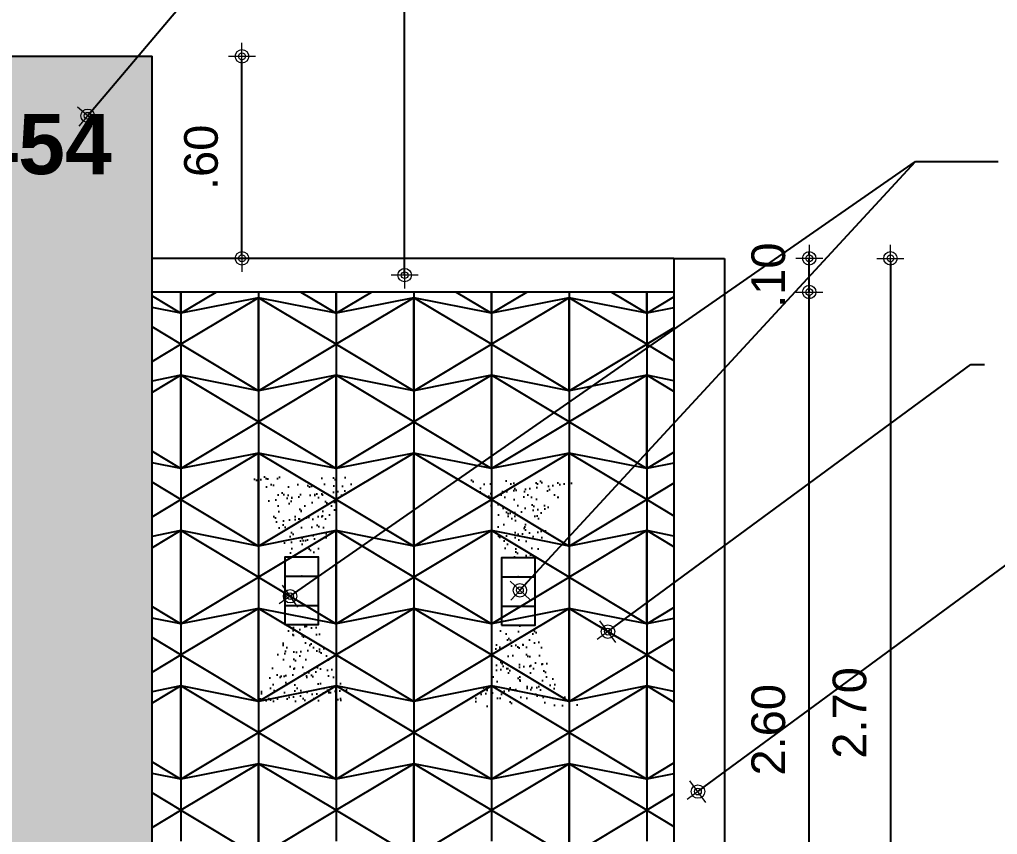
# Model space of a CAD drawing. Header units: millimetres. Extents: x 1540 to 1603, y 509.1 to 598.2.
# Drawn here: x 1582.429 to 1585.334, y 533.625 to 536.045 of the extents above; entities that cross this region are included whole.
import ezdxf

# ---------------------------------------------------------------- set-up
doc = ezdxf.new("R2010")
doc.units = ezdxf.units.MM
doc.linetypes.add('CONTINU', pattern=[0])
for name, color, linetype in [('0-COTAS', 8, 'Continuous'), ('A-PEN-B', 5, 'Continuous'), ('A-PEN-C', 4, 'Continuous'), ('PORTAS', 3, 'Continuous'), ('TEXTO', 3, 'Continuous')]:
    doc.layers.add(name, color=color, linetype=linetype)
doc.layers.add('COTAS', color=53, linetype='Continuous', lineweight=9)
doc.styles.add('ARIAL', font='arial.ttf', dxfattribs={"height": 2})
doc.styles.add('CARIMBO_DADOS', font='arial.ttf', dxfattribs={"height": 0.1})
doc.dimstyles.new('COTAS_EXTERNAS', dxfattribs={"dimtxt": 0.1, "dimasz": 0.01, "dimexe": 0, "dimexo": 0, "dimgap": 0.07, "dimtad": 1, "dimzin": 5, "dimdsep": 46, "dimtxsty": 'CARIMBO_DADOS', "dimblk1": 'CIRCULOS', "dimblk2": 'CIRCULOS', "dimsah": 1, "dimcen": 0, "dimse1": 1, "dimse2": 1, "dimclrd": 8, "dimclre": 8, "dimclrt": 230, "dimadec": 0, "dimazin": 0, "dimtfac": 100, "dimtix": 1, "dimtmove": 2, "dimatfit": 3, "dimldrblk": 'CIRCULOS', "dimfxl": 1, "dimtolj": 1, "dimtzin": 5, "dimarcsym": 0})
doc.dimstyles.get("Standard").update_dxf_attribs({"dimtxt": 0.18, "dimasz": 0.18, "dimexe": 0.18, "dimexo": 0.0625, "dimgap": 0.09, "dimtad": 0, "dimtih": 1, "dimtoh": 1, "dimdec": 4, "dimzin": 0, "dimdsep": 46, "dimtxsty": 'Standard', "dimcen": 0.09, "dimadec": 0, "dimazin": 0, "dimtfac": 1, "dimtdec": 4, "dimtofl": 0, "dimtmove": 0, "dimatfit": 3, "dimfxl": 1, "dimtolj": 1, "dimtzin": 0, "dimarcsym": 0})

# ---------------------------------------------------------------- blocks, each defined once
blk = doc.blocks.new('CIRCULOS')
at = {"layer": 'COTAS'}
for p, q in [((0, 4), (0, -4)), ((-4, 0), (4, 0))]:
    blk.add_line(p, q, dxfattribs=at)
for radius in [2, 1]:
    blk.add_circle((0, 0), radius, dxfattribs=at)
blk = doc.blocks.new('*D932')
at = {"layer": '0-COTAS', "color": 8, "lineweight": -2}
blk.add_line((1584.7749, 532.646), (1584.7749, 535.226), dxfattribs=at)
at = {"layer": 'Defpoints', "color": 0}
for p in [(1584.3729, 535.236), (1584.7749, 535.236), (1584.5229, 532.636)]:
    blk.add_point(p, dxfattribs=at)
at = {"layer": '0-COTAS', "color": 8, "lineweight": -2, "xscale": 0.01, "yscale": 0.01, "zscale": 0.01}
for p, rotation in [((1584.7749, 535.236), 90), ((1584.7749, 532.636), 270)]:
    blk.add_blockref('CIRCULOS', p, dxfattribs=dict(at, rotation=rotation))
at = {"layer": '0-COTAS', "color": 230, "insert": (1584.6539, 533.936), "char_height": 0.1, "attachment_point": 5, "rotation": 90, "style": 'CARIMBO_DADOS'}
blk.add_mtext('\\A1;2.60', dxfattribs=at)
blk = doc.blocks.new('*D933')
at = {"layer": '0-COTAS', "color": 8, "lineweight": -2}
for p, q in [((1584.7749, 535.346), (1584.7749, 535.356)), ((1584.7749, 535.236), (1584.7749, 535.336)), ((1584.7749, 535.226), (1584.7749, 535.216))]:
    blk.add_line(p, q, dxfattribs=at)
at = {"layer": 'Defpoints', "color": 0}
for p in [(1584.5229, 535.336), (1584.7749, 535.336), (1584.3729, 535.236)]:
    blk.add_point(p, dxfattribs=at)
at = {"layer": '0-COTAS', "color": 8, "lineweight": -2, "xscale": 0.01, "yscale": 0.01, "zscale": 0.01}
for p, rotation in [((1584.7749, 535.336), 270), ((1584.7749, 535.236), 90)]:
    blk.add_blockref('CIRCULOS', p, dxfattribs=dict(at, rotation=rotation))
at = {"layer": '0-COTAS', "color": 230, "insert": (1584.6539, 535.286), "char_height": 0.1, "attachment_point": 5, "rotation": 90, "style": 'CARIMBO_DADOS'}
blk.add_mtext('\\A1;.10', dxfattribs=at)
blk = doc.blocks.new('*D934')
at = {"layer": '0-COTAS', "color": 8, "lineweight": -2}
blk.add_line((1585.0161, 535.326), (1585.0161, 532.646), dxfattribs=at)
at = {"layer": 'Defpoints', "color": 0}
for p in [(1584.5229, 535.336), (1584.5229, 532.636), (1585.0161, 532.636)]:
    blk.add_point(p, dxfattribs=at)
at = {"layer": '0-COTAS', "color": 8, "lineweight": -2, "xscale": 0.01, "yscale": 0.01, "zscale": 0.01}
for p, rotation in [((1585.0161, 535.336), 90), ((1585.0161, 532.636), 270)]:
    blk.add_blockref('CIRCULOS', p, dxfattribs=dict(at, rotation=rotation))
at = {"layer": '0-COTAS', "color": 230, "insert": (1584.8951, 533.986), "char_height": 0.1, "attachment_point": 5, "rotation": 90, "style": 'CARIMBO_DADOS'}
blk.add_mtext('\\A1;2.70', dxfattribs=at)
blk = doc.blocks.new('dfdfd')
at = {"layer": 'A-PEN-C'}
h = blk.add_hatch(dxfattribs=at)
h.set_pattern_fill('AR-SAND', color=6, scale=0.001, style=0)
h.set_pattern_definition([(37.5, (3765.25792, 330.107293), (-0.0016, 0.0489413), [0, -0.038608, 0, -0.04318, 0, -0.041275]), (7.5, (3765.25792, 330.10729), (0.0449523, 0.0716825), [0, -0.020828, 0, -0.034798, 0, -0.013335]), (327.5, (3765.226678, 330.107293), (0.0790992, 0.0001437), [0, -0.0127, 0, -0.04572, 0, -0.05969]), (317.5, (3765.22668, 330.10729), (0.0763556, 0.022293), [0, -0.00635, 0, -0.029972, 0, -0.03429])])
h.paths.add_polyline_path([(3765.5235, 330.7225), (3765.5893, 330.793), (3765.4178, 330.7836), (3765.2979, 330.793), (3765.2579, 330.793), (3765.312, 330.7038), (3765.3559, 330.5501), (3765.4559, 330.5501)])
h.paths.add_polyline_path([(3765.4559, 330.3501), (3765.3559, 330.3501), (3765.312, 330.1965), (3765.2579, 330.1073), (3765.2979, 330.1073), (3765.4178, 330.1167), (3765.5893, 330.1073), (3765.5235, 330.1777)])
blk.add_point((3765.4059, 330.4936), dxfattribs=at)
at = {"layer": 'PORTAS'}
for p, q in [((3765.3559, 330.4936), (3765.4559, 330.4936)), ((3765.3559, 330.4067), (3765.4559, 330.4067))]:
    blk.add_line(p, q, dxfattribs=at)
blk.add_lwpolyline([(3765.3559, 330.3501), (3765.4559, 330.3501), (3765.4559, 330.5501), (3765.3559, 330.5501)], close=True, dxfattribs=at)
blk = doc.blocks.new('*D942')
at = {"layer": '0-COTAS', "color": 8, "lineweight": -2}
blk.add_line((1583.09, 535.346), (1583.09, 535.926), dxfattribs=at)
at = {"layer": 'Defpoints', "color": 0}
for p in [(1582.8229, 535.936), (1583.09, 535.936), (1582.8229, 535.336)]:
    blk.add_point(p, dxfattribs=at)
at = {"layer": '0-COTAS', "color": 8, "lineweight": -2, "xscale": 0.01, "yscale": 0.01, "zscale": 0.01}
for p, rotation in [((1583.09, 535.936), 90), ((1583.09, 535.336), 270)]:
    blk.add_blockref('CIRCULOS', p, dxfattribs=dict(at, rotation=rotation))
at = {"layer": '0-COTAS', "color": 230, "insert": (1582.9689, 535.636), "char_height": 0.1, "attachment_point": 5, "rotation": 90, "style": 'CARIMBO_DADOS'}
blk.add_mtext('\\A1;.60', dxfattribs=at)

msp = doc.modelspace()

# ---------------------------------------------------------------- hatches: boundary and pattern name
at = {"layer": 'A-PEN-C'}
h = msp.add_hatch(dxfattribs=at)
h.set_pattern_fill('AR-SAND', color=8, scale=0.002, style=0)
h.paths.add_polyline_path([(1582.8229, 535.936), (1577.5229, 535.936), (1577.5229, 534.936), (1578.1229, 534.936), (1578.1229, 535.336), (1582.2229, 535.336), (1582.2229, 534.836), (1582.2229, 532.636), (1582.8229, 532.636)])
h.paths.add_polyline_path([(1578.1229, 534.836), (1577.5229, 534.836), (1577.5229, 532.636), (1578.1229, 532.636)], flags=17)

# ---------------------------------------------------------------- linework, layer by layer
at = {"color": 8, "linetype": 'CONTINU'}
for p, q in [((1582.8229, 535.2244), (1582.9085, 535.1731)), ((1582.9085, 535.1731), (1583.0133, 535.236)), ((1583.1391, 535.2192), (1582.9085, 535.0808)), ((1583.1391, 535.2192), (1582.9085, 535.1731)), ((1583.1391, 535.236), (1583.1391, 535.2192)), ((1583.3698, 535.0808), (1583.1391, 535.2192)), ((1583.265, 535.236), (1583.3698, 535.1731)), ((1583.3698, 535.1731), (1583.4746, 535.236)), ((1583.6004, 535.2192), (1583.3698, 535.0808)), ((1583.6004, 535.236), (1583.6004, 535.2192)), ((1583.8311, 535.0808), (1583.6004, 535.2192)), ((1583.7263, 535.236), (1583.8311, 535.1731)), ((1583.8311, 535.1731), (1583.9359, 535.236)), ((1584.0617, 535.2192), (1583.8311, 535.0808)), ((1584.0617, 535.236), (1584.0617, 535.2192)), ((1584.2924, 535.0808), (1584.0617, 535.2192)), ((1584.2924, 535.1731), (1584.0617, 535.2192)), ((1584.1876, 535.236), (1584.2924, 535.1731)), ((1584.2924, 535.1731), (1584.3729, 535.2214)), ((1582.9085, 535.1731), (1582.8229, 535.1902)), ((1584.3729, 535.1892), (1584.2924, 535.1731)), ((1582.9085, 535.1731), (1582.9085, 534.9886)), ((1583.3698, 535.1731), (1583.3698, 534.9886)), ((1583.8311, 535.1731), (1583.8311, 534.9886)), ((1584.2924, 535.1731), (1584.2924, 534.9886)), ((1582.9085, 535.0808), (1582.8229, 535.1322)), ((1584.3729, 535.1292), (1584.2924, 535.0808)), ((1582.8229, 535.0295), (1582.9085, 535.0808)), ((1582.9085, 535.0808), (1583.1391, 534.9424)), ((1583.1391, 534.9424), (1583.3698, 535.0808)), ((1583.3698, 535.0808), (1583.6004, 534.9424)), ((1583.6004, 534.9424), (1583.8311, 535.0808)), ((1583.8311, 535.0808), (1584.0617, 534.9424)), ((1584.0617, 534.9424), (1584.2924, 535.0808)), ((1584.2924, 535.0808), (1584.3729, 535.0325)), ((1582.9085, 534.9886), (1582.8229, 534.9373)), ((1582.9085, 534.9886), (1582.8229, 534.9715)), ((1583.1391, 534.8502), (1582.9085, 534.9886)), ((1583.1391, 534.9424), (1582.9085, 534.9886)), ((1583.3698, 534.9886), (1583.1391, 534.8502)), ((1583.6004, 534.8502), (1583.3698, 534.9886)), ((1583.8311, 534.9886), (1583.6004, 534.8502)), ((1584.0617, 534.8502), (1583.8311, 534.9886)), ((1584.2924, 534.9886), (1584.0617, 534.8502)), ((1584.2924, 534.9886), (1584.0617, 534.9424)), ((1584.3729, 534.9402), (1584.2924, 534.9886)), ((1584.3729, 534.9725), (1584.2924, 534.9886)), ((1583.1391, 534.9424), (1583.1391, 534.7579)), ((1583.6004, 534.9424), (1583.6004, 534.7579)), ((1584.0617, 534.9424), (1584.0617, 534.7579)), ((1582.9085, 534.7118), (1583.1391, 534.8502)), ((1583.1391, 534.8502), (1583.3698, 534.7118)), ((1583.3698, 534.7118), (1583.6004, 534.8502)), ((1583.6004, 534.8502), (1583.8311, 534.7118)), ((1583.8311, 534.7118), (1584.0617, 534.8502)), ((1584.0617, 534.8502), (1584.2924, 534.7118)), ((1582.8229, 534.7631), (1582.9085, 534.7118)), ((1583.1391, 534.7579), (1582.9085, 534.6195)), ((1583.1391, 534.7579), (1582.9085, 534.7118)), ((1583.3698, 534.6195), (1583.1391, 534.7579)), ((1583.6004, 534.7579), (1583.3698, 534.6195)), ((1583.8311, 534.6195), (1583.6004, 534.7579)), ((1584.0617, 534.7579), (1583.8311, 534.6195)), ((1584.2924, 534.6195), (1584.0617, 534.7579)), ((1584.2924, 534.7118), (1584.0617, 534.7579)), ((1584.2924, 534.7118), (1584.3729, 534.7601)), ((1582.9085, 534.7118), (1582.8229, 534.7289)), ((1584.3729, 534.7279), (1584.2924, 534.7118)), ((1582.9085, 534.7118), (1582.9085, 534.5273)), ((1583.3698, 534.7118), (1583.3698, 534.5273)), ((1583.8311, 534.7118), (1583.8311, 534.5273)), ((1584.2924, 534.7118), (1584.2924, 534.5273)), ((1582.9085, 534.6195), (1582.8229, 534.6709)), ((1584.3729, 534.6679), (1584.2924, 534.6195)), ((1582.8229, 534.5682), (1582.9085, 534.6195)), ((1582.9085, 534.6195), (1583.1391, 534.4811)), ((1583.1391, 534.4811), (1583.3698, 534.6195)), ((1583.3698, 534.6195), (1583.6004, 534.4811)), ((1583.6004, 534.4811), (1583.8311, 534.6195)), ((1583.8311, 534.6195), (1584.0617, 534.4811)), ((1584.0617, 534.4811), (1584.2924, 534.6195)), ((1584.2924, 534.6195), (1584.3729, 534.5712)), ((1582.9085, 534.5273), (1582.8229, 534.476)), ((1582.9085, 534.5273), (1582.8229, 534.5102)), ((1583.1391, 534.3889), (1582.9085, 534.5273)), ((1583.1391, 534.4811), (1582.9085, 534.5273)), ((1583.3698, 534.5273), (1583.1391, 534.3889)), ((1583.6004, 534.3889), (1583.3698, 534.5273)), ((1583.8311, 534.5273), (1583.6004, 534.3889)), ((1584.0617, 534.3889), (1583.8311, 534.5273)), ((1584.2924, 534.5273), (1584.0617, 534.3889)), ((1584.2924, 534.5273), (1584.0617, 534.4811)), ((1584.3729, 534.4789), (1584.2924, 534.5273)), ((1584.3729, 534.5112), (1584.2924, 534.5273)), ((1583.1391, 534.4811), (1583.1391, 534.2966)), ((1583.6004, 534.4811), (1583.6004, 534.2966)), ((1584.0617, 534.4811), (1584.0617, 534.2966)), ((1582.9085, 534.2505), (1583.1391, 534.3889)), ((1583.1391, 534.3889), (1583.3698, 534.2505)), ((1583.3698, 534.2505), (1583.6004, 534.3889)), ((1583.6004, 534.3889), (1583.8311, 534.2505)), ((1583.8311, 534.2505), (1584.0617, 534.3889)), ((1584.0617, 534.3889), (1584.2924, 534.2505)), ((1582.8229, 534.3018), (1582.9085, 534.2505)), ((1583.1391, 534.2966), (1582.9085, 534.1582)), ((1583.1391, 534.2966), (1582.9085, 534.2505)), ((1583.3698, 534.1582), (1583.1391, 534.2966)), ((1583.6004, 534.2966), (1583.3698, 534.1582)), ((1583.8311, 534.1582), (1583.6004, 534.2966)), ((1584.0617, 534.2966), (1583.8311, 534.1582)), ((1584.2924, 534.1582), (1584.0617, 534.2966)), ((1584.2924, 534.2505), (1584.0617, 534.2966)), ((1584.2924, 534.2505), (1584.3729, 534.2989)), ((1582.9085, 534.2505), (1582.8229, 534.2676)), ((1584.3729, 534.2666), (1584.2924, 534.2505)), ((1582.9085, 534.2505), (1582.9085, 534.066)), ((1583.3698, 534.2505), (1583.3698, 534.066)), ((1583.8311, 534.2505), (1583.8311, 534.066)), ((1584.2924, 534.2505), (1584.2924, 534.066)), ((1582.9085, 534.1582), (1582.8229, 534.2096)), ((1584.3729, 534.2066), (1584.2924, 534.1582)), ((1582.8229, 534.1069), (1582.9085, 534.1582)), ((1582.9085, 534.1582), (1583.1391, 534.0199)), ((1583.1391, 534.0199), (1583.3698, 534.1582)), ((1583.3698, 534.1582), (1583.6004, 534.0199)), ((1583.6004, 534.0199), (1583.8311, 534.1582)), ((1583.8311, 534.1582), (1584.0617, 534.0199)), ((1584.0617, 534.0199), (1584.2924, 534.1582)), ((1584.2924, 534.1582), (1584.3729, 534.1099)), ((1582.9085, 534.066), (1582.8229, 534.0147)), ((1582.9085, 534.066), (1582.8229, 534.0489)), ((1583.1391, 533.9276), (1582.9085, 534.066)), ((1583.1391, 534.0199), (1582.9085, 534.066)), ((1583.3698, 534.066), (1583.1391, 533.9276)), ((1583.6004, 533.9276), (1583.3698, 534.066)), ((1583.8311, 534.066), (1583.6004, 533.9276)), ((1584.0617, 533.9276), (1583.8311, 534.066)), ((1584.2924, 534.066), (1584.0617, 533.9276)), ((1584.2924, 534.066), (1584.0617, 534.0199)), ((1584.3729, 534.0176), (1584.2924, 534.066)), ((1584.3729, 534.0499), (1584.2924, 534.066)), ((1583.1391, 534.0199), (1583.1391, 533.8353)), ((1583.6004, 534.0199), (1583.6004, 533.8353)), ((1584.0617, 534.0199), (1584.0617, 533.8353)), ((1582.9085, 533.7892), (1583.1391, 533.9276)), ((1583.1391, 533.9276), (1583.3698, 533.7892)), ((1583.3698, 533.7892), (1583.6004, 533.9276)), ((1583.6004, 533.9276), (1583.8311, 533.7892)), ((1583.8311, 533.7892), (1584.0617, 533.9276)), ((1584.0617, 533.9276), (1584.2924, 533.7892)), ((1582.8229, 533.8405), (1582.9085, 533.7892)), ((1583.1391, 533.8353), (1582.9085, 533.6969)), ((1583.1391, 533.8353), (1582.9085, 533.7892)), ((1583.3698, 533.6969), (1583.1391, 533.8353)), ((1583.6004, 533.8353), (1583.3698, 533.6969)), ((1583.8311, 533.6969), (1583.6004, 533.8353)), ((1584.0617, 533.8353), (1583.8311, 533.6969)), ((1584.2924, 533.6969), (1584.0617, 533.8353)), ((1584.2924, 533.7892), (1584.0617, 533.8353)), ((1584.2924, 533.7892), (1584.3729, 533.8376)), ((1582.9085, 533.7892), (1582.8229, 533.8063)), ((1582.9085, 533.7892), (1582.9085, 533.6047)), ((1583.3698, 533.7892), (1583.3698, 533.6047)), ((1583.8311, 533.7892), (1583.8311, 533.6047)), ((1584.3729, 533.8053), (1584.2924, 533.7892)), ((1584.2924, 533.7892), (1584.2924, 533.6047)), ((1582.9085, 533.6969), (1582.8229, 533.7483)), ((1584.3729, 533.7453), (1584.2924, 533.6969)), ((1582.8229, 533.6456), (1582.9085, 533.6969)), ((1582.9085, 533.6969), (1583.1391, 533.5586)), ((1583.1391, 533.5586), (1583.3698, 533.6969)), ((1583.3698, 533.6969), (1583.6004, 533.5586)), ((1583.6004, 533.5586), (1583.8311, 533.6969)), ((1583.8311, 533.6969), (1584.0617, 533.5586)), ((1584.0617, 533.5586), (1584.2924, 533.6969)), ((1584.2924, 533.6969), (1584.3729, 533.6486))]:
    msp.add_line(p, q, dxfattribs=at)
at = {"color": 8}
for p, q in [((1582.9085, 535.236), (1582.9085, 535.1731)), ((1582.9085, 535.1731), (1582.9085, 535.236)), ((1582.9085, 535.236), (1582.9085, 535.1731)), ((1582.9085, 535.1731), (1582.9085, 535.236)), ((1583.1391, 535.2192), (1583.1391, 534.9424)), ((1583.1391, 534.9424), (1583.1391, 535.2192)), ((1583.3698, 535.236), (1583.3698, 535.1731)), ((1583.3698, 535.1731), (1583.3698, 535.236)), ((1583.3698, 535.236), (1583.3698, 535.1731)), ((1583.3698, 535.1731), (1583.3698, 535.236)), ((1583.6004, 535.2192), (1583.6004, 534.9424)), ((1583.6004, 534.9424), (1583.6004, 535.2192)), ((1583.8311, 535.236), (1583.8311, 535.1731)), ((1583.8311, 535.1731), (1583.8311, 535.236)), ((1583.8311, 535.236), (1583.8311, 535.1731)), ((1583.8311, 535.1731), (1583.8311, 535.236)), ((1584.0617, 535.2192), (1584.0617, 534.9424)), ((1584.0617, 534.9424), (1584.0617, 535.2192)), ((1584.2924, 535.236), (1584.2924, 535.1731)), ((1584.2924, 535.1731), (1584.2924, 535.236)), ((1584.2924, 535.236), (1584.2924, 535.1731)), ((1584.2924, 535.1731), (1584.2924, 535.236)), ((1584.2924, 535.236), (1584.2924, 535.1731)), ((1584.2924, 535.1731), (1584.2924, 535.236)), ((1582.9085, 534.9886), (1582.9085, 534.7118)), ((1582.9085, 534.7118), (1582.9085, 534.9886)), ((1582.9085, 534.9886), (1582.9085, 534.7118)), ((1582.9085, 534.7118), (1582.9085, 534.9886)), ((1583.3698, 534.9886), (1583.3698, 534.7118)), ((1583.3698, 534.7118), (1583.3698, 534.9886)), ((1583.3698, 534.9886), (1583.3698, 534.7118)), ((1583.3698, 534.7118), (1583.3698, 534.9886)), ((1583.8311, 534.9886), (1583.8311, 534.7118)), ((1583.8311, 534.7118), (1583.8311, 534.9886)), ((1583.8311, 534.9886), (1583.8311, 534.7118)), ((1583.8311, 534.7118), (1583.8311, 534.9886)), ((1584.2924, 534.9886), (1584.2924, 534.7118)), ((1584.2924, 534.7118), (1584.2924, 534.9886)), ((1584.2924, 534.9886), (1584.2924, 534.7118)), ((1584.2924, 534.7118), (1584.2924, 534.9886)), ((1584.2924, 534.9886), (1584.2924, 534.7118)), ((1584.2924, 534.7118), (1584.2924, 534.9886)), ((1583.1391, 534.7579), (1583.1391, 534.4811)), ((1583.1391, 534.4811), (1583.1391, 534.7579)), ((1583.6004, 534.7579), (1583.6004, 534.4811)), ((1583.6004, 534.4811), (1583.6004, 534.7579)), ((1584.0617, 534.7579), (1584.0617, 534.4811)), ((1584.0617, 534.4811), (1584.0617, 534.7579)), ((1582.9085, 534.5273), (1582.9085, 534.2505)), ((1582.9085, 534.2505), (1582.9085, 534.5273)), ((1582.9085, 534.5273), (1582.9085, 534.2505)), ((1582.9085, 534.2505), (1582.9085, 534.5273)), ((1583.3698, 534.5273), (1583.3698, 534.2505)), ((1583.3698, 534.2505), (1583.3698, 534.5273)), ((1583.3698, 534.5273), (1583.3698, 534.2505)), ((1583.3698, 534.2505), (1583.3698, 534.5273)), ((1583.8311, 534.5273), (1583.8311, 534.2505)), ((1583.8311, 534.2505), (1583.8311, 534.5273)), ((1583.8311, 534.5273), (1583.8311, 534.2505)), ((1583.8311, 534.2505), (1583.8311, 534.5273)), ((1584.2924, 534.5273), (1584.2924, 534.2505)), ((1584.2924, 534.2505), (1584.2924, 534.5273)), ((1584.2924, 534.5273), (1584.2924, 534.2505)), ((1584.2924, 534.2505), (1584.2924, 534.5273)), ((1584.2924, 534.5273), (1584.2924, 534.2505)), ((1584.2924, 534.2505), (1584.2924, 534.5273)), ((1583.1391, 534.2966), (1583.1391, 534.0199)), ((1583.1391, 534.0199), (1583.1391, 534.2966)), ((1583.6004, 534.2966), (1583.6004, 534.0199)), ((1583.6004, 534.0199), (1583.6004, 534.2966)), ((1584.0617, 534.2966), (1584.0617, 534.0199)), ((1584.0617, 534.0199), (1584.0617, 534.2966)), ((1582.9085, 534.066), (1582.9085, 533.7892)), ((1582.9085, 533.7892), (1582.9085, 534.066)), ((1582.9085, 534.066), (1582.9085, 533.7892)), ((1582.9085, 533.7892), (1582.9085, 534.066)), ((1583.3698, 534.066), (1583.3698, 533.7892)), ((1583.3698, 533.7892), (1583.3698, 534.066)), ((1583.3698, 534.066), (1583.3698, 533.7892)), ((1583.3698, 533.7892), (1583.3698, 534.066)), ((1583.8311, 534.066), (1583.8311, 533.7892)), ((1583.8311, 533.7892), (1583.8311, 534.066)), ((1583.8311, 534.066), (1583.8311, 533.7892)), ((1583.8311, 533.7892), (1583.8311, 534.066)), ((1584.2924, 534.066), (1584.2924, 533.7892)), ((1584.2924, 533.7892), (1584.2924, 534.066)), ((1584.2924, 534.066), (1584.2924, 533.7892)), ((1584.2924, 533.7892), (1584.2924, 534.066)), ((1584.2924, 534.066), (1584.2924, 533.7892)), ((1584.2924, 533.7892), (1584.2924, 534.066)), ((1583.1391, 533.8353), (1583.1391, 533.5586)), ((1583.1391, 533.5586), (1583.1391, 533.8353)), ((1583.6004, 533.8353), (1583.6004, 533.5586)), ((1583.6004, 533.5586), (1583.6004, 533.8353)), ((1584.0617, 533.8353), (1584.0617, 533.5586)), ((1584.0617, 533.5586), (1584.0617, 533.8353))]:
    msp.add_line(p, q, dxfattribs=at)
at = {"color": 8, "linetype": 'CONTINU'}
for points in [[(1583.3698, 535.1731), (1583.1391, 535.2192), (1582.9085, 535.1731)], [(1583.6004, 535.2192), (1583.3698, 535.1731), (1583.1391, 535.2192)], [(1583.8311, 535.1731), (1583.6004, 535.2192), (1583.3698, 535.1731)], [(1584.0617, 535.2192), (1583.8311, 535.1731), (1583.6004, 535.2192)], [(1584.2924, 535.1731), (1584.0617, 535.2192), (1583.8311, 535.1731)], [(1582.9085, 535.1731), (1582.8229, 535.1902)], [(1584.3729, 535.1892), (1584.2924, 535.1731)], [(1582.9085, 534.9886), (1582.8229, 534.9715)], [(1583.3698, 534.9886), (1583.1391, 534.9424), (1582.9085, 534.9886)], [(1583.6004, 534.9424), (1583.3698, 534.9886), (1583.1391, 534.9424)], [(1583.8311, 534.9886), (1583.6004, 534.9424), (1583.3698, 534.9886)], [(1584.0617, 534.9424), (1583.8311, 534.9886), (1583.6004, 534.9424)], [(1584.2924, 534.9886), (1584.0617, 534.9424), (1583.8311, 534.9886)], [(1584.3729, 534.9725), (1584.2924, 534.9886)], [(1583.3698, 534.7118), (1583.1391, 534.7579), (1582.9085, 534.7118)], [(1583.6004, 534.7579), (1583.3698, 534.7118), (1583.1391, 534.7579)], [(1583.8311, 534.7118), (1583.6004, 534.7579), (1583.3698, 534.7118)], [(1584.0617, 534.7579), (1583.8311, 534.7118), (1583.6004, 534.7579)], [(1584.2924, 534.7118), (1584.0617, 534.7579), (1583.8311, 534.7118)], [(1582.9085, 534.7118), (1582.8229, 534.7289)], [(1584.3729, 534.7279), (1584.2924, 534.7118)], [(1582.9085, 534.5273), (1582.8229, 534.5102)], [(1583.3698, 534.5273), (1583.1391, 534.4811), (1582.9085, 534.5273)], [(1583.6004, 534.4811), (1583.3698, 534.5273), (1583.1391, 534.4811)], [(1583.8311, 534.5273), (1583.6004, 534.4811), (1583.3698, 534.5273)], [(1584.0617, 534.4811), (1583.8311, 534.5273), (1583.6004, 534.4811)], [(1584.2924, 534.5273), (1584.0617, 534.4811), (1583.8311, 534.5273)], [(1584.3729, 534.5112), (1584.2924, 534.5273)], [(1583.3698, 534.2505), (1583.1391, 534.2966), (1582.9085, 534.2505)], [(1583.6004, 534.2966), (1583.3698, 534.2505), (1583.1391, 534.2966)], [(1583.8311, 534.2505), (1583.6004, 534.2966), (1583.3698, 534.2505)], [(1584.0617, 534.2966), (1583.8311, 534.2505), (1583.6004, 534.2966)], [(1584.2924, 534.2505), (1584.0617, 534.2966), (1583.8311, 534.2505)], [(1582.9085, 534.2505), (1582.8229, 534.2676)], [(1584.3729, 534.2666), (1584.2924, 534.2505)], [(1582.9085, 534.066), (1582.8229, 534.0489)], [(1583.3698, 534.066), (1583.1391, 534.0199), (1582.9085, 534.066)], [(1583.6004, 534.0199), (1583.3698, 534.066), (1583.1391, 534.0199)], [(1583.8311, 534.066), (1583.6004, 534.0199), (1583.3698, 534.066)], [(1584.0617, 534.0199), (1583.8311, 534.066), (1583.6004, 534.0199)], [(1584.2924, 534.066), (1584.0617, 534.0199), (1583.8311, 534.066)], [(1584.3729, 534.0499), (1584.2924, 534.066)], [(1583.3698, 533.7892), (1583.1391, 533.8353), (1582.9085, 533.7892)], [(1583.6004, 533.8353), (1583.3698, 533.7892), (1583.1391, 533.8353)], [(1583.8311, 533.7892), (1583.6004, 533.8353), (1583.3698, 533.7892)], [(1584.0617, 533.8353), (1583.8311, 533.7892), (1583.6004, 533.8353)], [(1584.2924, 533.7892), (1584.0617, 533.8353), (1583.8311, 533.7892)], [(1582.9085, 533.7892), (1582.8229, 533.8063)], [(1584.3729, 533.8053), (1584.2924, 533.7892)]]:
    msp.add_lwpolyline(points, dxfattribs=at)
at = {"layer": '0-COTAS', "color": 5}
for p, q in [((1577.5229, 535.936), (1582.8229, 535.936)), ((1582.8229, 532.636), (1582.8229, 535.936)), ((1584.3729, 535.336), (1584.5229, 535.336)), ((1584.3729, 535.336), (1584.3729, 532.636)), ((1584.5229, 535.336), (1584.5229, 532.636))]:
    msp.add_line(p, q, dxfattribs=at)
at = {"layer": '0-COTAS', "color": 2}
for p, q in [((1584.3729, 535.336), (1582.8229, 535.336)), ((1584.3729, 535.236), (1582.8229, 535.236))]:
    msp.add_line(p, q, dxfattribs=at)

# ---------------------------------------------------------------- block references
at = {"layer": 'A-PEN-C'}
for p in [(-2182.1384, 203.8983), (-2181.4954, 203.8967)]:
    msp.add_blockref('dfdfd', p, dxfattribs=at)

# ---------------------------------------------------------------- texts
at = {"layer": 'TEXTO', "color": 3, "insert": (1582.1475, 535.7648), "char_height": 0.17883, "width": 9.7168, "attachment_point": 1, "style": 'ARIAL'}
msp.add_mtext('\\pt3.7799;{\\fArial|b1|i0|c0|p34;\\C7;\\c16777215;1454}', dxfattribs=at)

# ---------------------------------------------------------------- dimensions: what is measured, and where the dimension line sits
at = {"layer": '0-COTAS'}
for base, p1, p2, picture, middle in [((1583.09, 535.936), (1582.8229, 535.336), (1582.8229, 535.936), '*D942', (1582.9689, 535.636)), ((1584.7749, 535.336), (1584.3729, 535.236), (1584.5229, 535.336), '*D933', (1584.6539, 535.286)), ((1585.0161, 532.636), (1584.5229, 535.336), (1584.5229, 532.636), '*D934', (1584.8951, 533.986)), ((1584.7749, 535.236), (1584.5229, 532.636), (1584.3729, 535.236), '*D932', (1584.6539, 533.936))]:
    dim = msp.add_linear_dim(base=base, p1=p1, p2=p2, angle=90, dimstyle='Standard', override={"dimtxt": 0.1, "dimasz": 0.01, "dimexe": 0, "dimexo": 0, "dimgap": 0.07, "dimtad": 1, "dimtih": 0, "dimtoh": 0, "dimdec": 2, "dimzin": 5, "dimtxsty": 'CARIMBO_DADOS', "dimblk1": 'CIRCULOS', "dimblk2": 'CIRCULOS', "dimsah": 1, "dimcen": 0, "dimse1": 1, "dimse2": 1, "dimclrd": 8, "dimclre": 8, "dimclrt": 230, "dimtfac": 100, "dimtdec": 2, "dimtix": 1, "dimtofl": 1, "dimtmove": 2, "dimldrblk": 'CIRCULOS', "dimtzin": 5}, dxfattribs=at)
    dim.commit()
    dim.dimension.update_dxf_attribs({"geometry": picture, "text_midpoint": middle})

# ---------------------------------------------------------------- leaders
at = {"layer": 'A-PEN-B', "color": 3, "annotation_type": 0, "has_hookline": 1, "hookline_direction": 0}
for points, text_width in [([(1582.6316, 535.7595), (1583.451, 536.7298), (1583.6549, 536.7272)], 2.7776), ([(1581.0152, 534.8873), (1582.3455, 536.4623), (1582.5725, 536.4623)], 0.3162), ([(1583.5732, 535.2862), (1583.5732, 536.2995), (1583.6136, 536.2995)], 2.2156), ([(1584.177, 534.2274), (1585.2549, 535.021), (1585.2952, 535.021)], 2.2156), ([(1584.4444, 533.7524), (1585.5223, 534.546), (1585.5626, 534.546)], 2.2156)]:
    msp.add_leader(points, dimstyle='Standard', override={"dimtxt": 0.1, "dimasz": 0.01, "dimexe": 0, "dimexo": 0, "dimgap": 0.07, "dimtad": 0, "dimtih": 0, "dimtoh": 0, "dimdec": 2, "dimzin": 5, "dimtxsty": 'CARIMBO_DADOS', "dimcen": 0, "dimse1": 1, "dimse2": 1, "dimclrd": 8, "dimclre": 8, "dimclrt": 230, "dimtfac": 100, "dimtdec": 2, "dimtix": 1, "dimtofl": 1, "dimtmove": 2, "dimldrblk": 'CIRCULOS', "dimtzin": 5}, dxfattribs=dict(at, text_width=text_width))
at = {"layer": 'A-PEN-C', "annotation_type": 0, "has_hookline": 1, "hookline_direction": 0, "text_width": 0.8389}
for points in [[(1583.233, 534.3326), (1585.0909, 535.6237), (1585.3359, 535.6236)], [(1583.9156, 534.3502), (1585.0909, 535.6237), (1585.3359, 535.6236)]]:
    msp.add_leader(points, dimstyle='COTAS_EXTERNAS', override={"dimgap": 0.07, "dimtad": 0, "dimfxl": 0}, dxfattribs=at)

doc.saveas('drawing.dxf')
